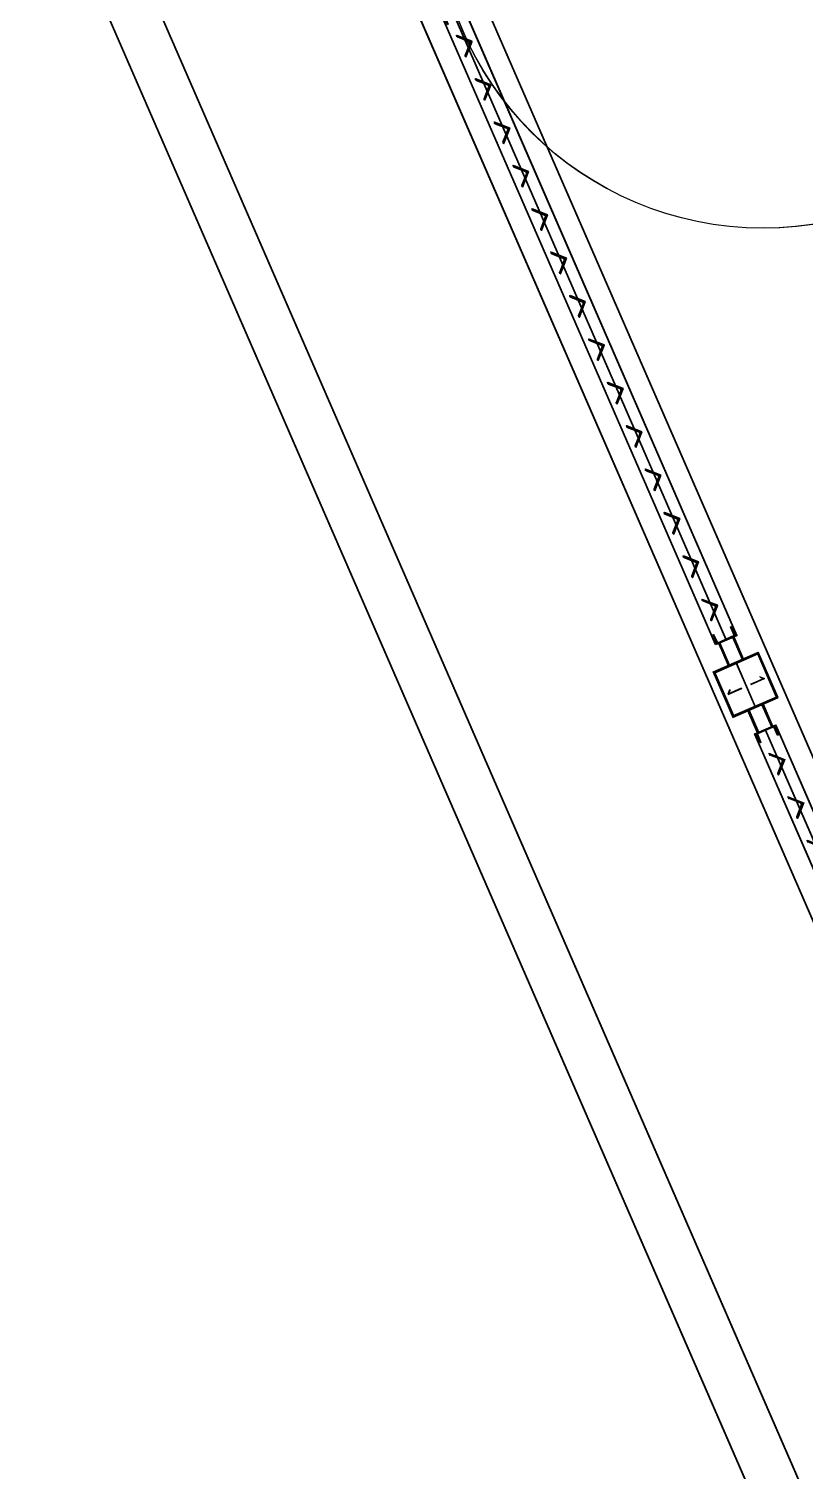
# Model space of a CAD drawing. Extents: x -15449 to 527173, y -170839 to 146543.
# Drawn here: x 15563.67 to 15564.468, y 7792.782 to 7794.267 of the extents above; entities that cross this region are included whole.
import ezdxf

# ---------------------------------------------------------------- set-up
doc = ezdxf.new("R2010")
doc.units = 0
doc.header["$LTSCALE"] = 8
doc.linetypes.add('X-F10A-LAY-S0-00-ASITE-001_EXTG_ROOF$0$HIDDEN', pattern=[9.525, 6.35, -3.175])
doc.layers.get('0').update_dxf_attribs({"color": 1, "linetype": 'CONTINUOUS'})
for name, color, linetype, lineweight in [('G-IMPT', 7, 'CONTINUOUS', 30), ('Micron SGP Titleblock CAD template EDI$0$G-ANNO-TTLB', 7, 'CONTINUOUS', 30), ('X-F10A-LAY-S0-00-ASITE-001_EXTG_ROOF$0$A-_ROAD----_E', 9, 'CONTINUOUS', 20)]:
    doc.layers.add(name, color=color, linetype=linetype, lineweight=lineweight)
doc.layers.add('X-F10A-LAY-S0-00-ASITE-001_EXTG_ROOF$0$A-SITEWALL', color=2, linetype='CONTINUOUS')

# ---------------------------------------------------------------- blocks, each defined once
blk = doc.blocks.new('X-F10A-LAY-S0-00-ASITE-001_EXTG_ROOF$0$A$C78AF71B9')
at = {"layer": 'X-F10A-LAY-S0-00-ASITE-001_EXTG_ROOF$0$A-SITEWALL', "color": 8}
for p, q in [((75, 0, 3509.1), (0, 0)), ((75, 0), (0, 0)), ((2175, 0, 3509.1), (2250, 0, 0)), ((2175, 0), (2250, 0)), ((75, -25, 3509.1), (2175, -25, -1754.5)), ((75, -25), (2175, -25)), ((75, -50, 3509.1), (0, -50)), ((75, -50), (0, -50)), ((2175, -50, 3509.1), (2250, -50, 0)), ((2175, -50), (2250, -50))]:
    blk.add_line(p, q, dxfattribs=at)
at = {"layer": 'X-F10A-LAY-S0-00-ASITE-001_EXTG_ROOF$0$A-SITEWALL', "color": 252, "linetype": 'X-F10A-LAY-S0-00-ASITE-001_EXTG_ROOF$0$HIDDEN'}
for p, q in [((75, -3, 3509.1), (0, -3)), ((75, -3), (0, -3)), ((2175, -3, 3509.1), (2250, -3)), ((2175, -3), (2250, -3)), ((75, -47, 3509.1), (0, -47)), ((75, -47), (0, -47)), ((2175, -47, 3509.1), (2250, -47)), ((2175, -47), (2250, -47))]:
    blk.add_line(p, q, dxfattribs=at)
at = {"layer": 'X-F10A-LAY-S0-00-ASITE-001_EXTG_ROOF$0$A-SITEWALL', "color": 8, "elevation": -1754.5}
blk.add_lwpolyline([(2175, 10.4), (75, 10.4), (75, -60.4), (2175, -60.4)], close=True, dxfattribs=at)
at = {"layer": 'X-F10A-LAY-S0-00-ASITE-001_EXTG_ROOF$0$A-SITEWALL', "color": 8}
blk.add_lwpolyline([(2175, 10.4), (75, 10.4), (75, -60.4), (2175, -60.4)], close=True, dxfattribs=at)
at = {"layer": 'X-F10A-LAY-S0-00-ASITE-001_EXTG_ROOF$0$A-SITEWALL', "color": 8, "linetype": 'X-F10A-LAY-S0-00-ASITE-001_EXTG_ROOF$0$HIDDEN', "ltscale": 0.1, "elevation": -1754.5}
for points in [[(77.6, -55, -0.414214), (75, -52.4), (75, 2.4, -0.414214), (77.6, 5), (105, 5), (105, 3.4), (77.6, 3.4, 0.414214), (76.6, 2.4), (76.6, -52.4, 0.414214), (77.6, -53.4), (105, -53.4), (105, -55)], [(2172.4, -55, 0.414214), (2175, -52.4), (2175, 2.4, 0.414214), (2172.4, 5), (2145, 5), (2145, 3.4), (2172.4, 3.4, -0.414214), (2173.4, 2.4), (2173.4, -52.4, -0.414214), (2172.4, -53.4), (2145, -53.4), (2145, -55)], [(177.6, -16), (151, -42.5, -0.414214), (147.6, -42.5), (147.1, -42.1), (182.5, -6.8), (217.9, -42.1), (217.4, -42.5, -0.414214), (214, -42.5), (187.4, -16, 0.414214)], [(322.6, -16), (296, -42.5, -0.414214), (292.6, -42.5), (292.1, -42.1), (327.5, -6.8), (362.9, -42.1), (362.4, -42.5, -0.414214), (359, -42.5), (332.4, -16, 0.414214)], [(467.6, -16), (441, -42.5, -0.414214), (437.6, -42.5), (437.1, -42.1), (472.5, -6.8), (507.9, -42.1), (507.4, -42.5, -0.414214), (504, -42.5), (477.4, -16, 0.414214)], [(612.6, -16), (586, -42.5, -0.414214), (582.6, -42.5), (582.1, -42.1), (617.5, -6.8), (652.9, -42.1), (652.4, -42.5, -0.414214), (649, -42.5), (622.4, -16, 0.414214)], [(757.6, -16), (731, -42.5, -0.414214), (727.6, -42.5), (727.1, -42.1), (762.5, -6.8), (797.9, -42.1), (797.4, -42.5, -0.414214), (794, -42.5), (767.4, -16, 0.414214)], [(902.6, -16), (876, -42.5, -0.414214), (872.6, -42.5), (872.1, -42.1), (907.5, -6.8), (942.9, -42.1), (942.4, -42.5, -0.414214), (939, -42.5), (912.4, -16, 0.414214)], [(1047.6, -16), (1021, -42.5, -0.414214), (1017.6, -42.5), (1017.1, -42.1), (1052.5, -6.8), (1087.9, -42.1), (1087.4, -42.5, -0.414214), (1084, -42.5), (1057.4, -16, 0.414214)], [(1192.6, -16), (1166, -42.5, -0.414214), (1162.6, -42.5), (1162.1, -42.1), (1197.5, -6.8), (1232.9, -42.1), (1232.4, -42.5, -0.414214), (1229, -42.5), (1202.4, -16, 0.414214)], [(1337.6, -16), (1311, -42.5, -0.414214), (1307.6, -42.5), (1307.1, -42.1), (1342.5, -6.8), (1377.9, -42.1), (1377.4, -42.5, -0.414214), (1374, -42.5), (1347.4, -16, 0.414214)], [(1482.6, -16), (1456, -42.5, -0.414214), (1452.6, -42.5), (1452.1, -42.1), (1487.5, -6.8), (1522.9, -42.1), (1522.4, -42.5, -0.414214), (1519, -42.5), (1492.4, -16, 0.414214)], [(1627.6, -16), (1601, -42.5, -0.414214), (1597.6, -42.5), (1597.1, -42.1), (1632.5, -6.8), (1667.9, -42.1), (1667.4, -42.5, -0.414214), (1664, -42.5), (1637.4, -16, 0.414214)], [(1772.6, -16), (1746, -42.5, -0.414214), (1742.6, -42.5), (1742.1, -42.1), (1777.5, -6.8), (1812.9, -42.1), (1812.4, -42.5, -0.414214), (1809, -42.5), (1782.4, -16, 0.414214)], [(1917.6, -16), (1891, -42.5, -0.414214), (1887.6, -42.5), (1887.1, -42.1), (1922.5, -6.8), (1957.9, -42.1), (1957.4, -42.5, -0.414214), (1954, -42.5), (1927.4, -16, 0.414214)], [(2062.6, -16), (2036, -42.5, -0.414214), (2032.6, -42.5), (2032.1, -42.1), (2067.5, -6.8), (2102.9, -42.1), (2102.4, -42.5, -0.414214), (2099, -42.5), (2072.4, -16, 0.414214)]]:
    blk.add_lwpolyline(points, format="xyb", close=True, dxfattribs=at)
at = {"layer": 'X-F10A-LAY-S0-00-ASITE-001_EXTG_ROOF$0$A-SITEWALL', "color": 8, "linetype": 'X-F10A-LAY-S0-00-ASITE-001_EXTG_ROOF$0$HIDDEN', "ltscale": 0.1}
for points in [[(77.6, -55, -0.414214), (75, -52.4), (75, 2.4, -0.414214), (77.6, 5), (105, 5), (105, 3.4), (77.6, 3.4, 0.414214), (76.6, 2.4), (76.6, -52.4, 0.414214), (77.6, -53.4), (105, -53.4), (105, -55)], [(2172.4, -55, 0.414214), (2175, -52.4), (2175, 2.4, 0.414214), (2172.4, 5), (2145, 5), (2145, 3.4), (2172.4, 3.4, -0.414214), (2173.4, 2.4), (2173.4, -52.4, -0.414214), (2172.4, -53.4), (2145, -53.4), (2145, -55)], [(177.6, -16), (151, -42.5, -0.414214), (147.6, -42.5), (147.1, -42.1), (182.5, -6.8), (217.9, -42.1), (217.4, -42.5, -0.414214), (214, -42.5), (187.4, -16, 0.414214)], [(322.6, -16), (296, -42.5, -0.414214), (292.6, -42.5), (292.1, -42.1), (327.5, -6.8), (362.9, -42.1), (362.4, -42.5, -0.414214), (359, -42.5), (332.4, -16, 0.414214)], [(467.6, -16), (441, -42.5, -0.414214), (437.6, -42.5), (437.1, -42.1), (472.5, -6.8), (507.9, -42.1), (507.4, -42.5, -0.414214), (504, -42.5), (477.4, -16, 0.414214)], [(612.6, -16), (586, -42.5, -0.414214), (582.6, -42.5), (582.1, -42.1), (617.5, -6.8), (652.9, -42.1), (652.4, -42.5, -0.414214), (649, -42.5), (622.4, -16, 0.414214)], [(757.6, -16), (731, -42.5, -0.414214), (727.6, -42.5), (727.1, -42.1), (762.5, -6.8), (797.9, -42.1), (797.4, -42.5, -0.414214), (794, -42.5), (767.4, -16, 0.414214)], [(902.6, -16), (876, -42.5, -0.414214), (872.6, -42.5), (872.1, -42.1), (907.5, -6.8), (942.9, -42.1), (942.4, -42.5, -0.414214), (939, -42.5), (912.4, -16, 0.414214)], [(1047.6, -16), (1021, -42.5, -0.414214), (1017.6, -42.5), (1017.1, -42.1), (1052.5, -6.8), (1087.9, -42.1), (1087.4, -42.5, -0.414214), (1084, -42.5), (1057.4, -16, 0.414214)], [(1192.6, -16), (1166, -42.5, -0.414214), (1162.6, -42.5), (1162.1, -42.1), (1197.5, -6.8), (1232.9, -42.1), (1232.4, -42.5, -0.414214), (1229, -42.5), (1202.4, -16, 0.414214)], [(1337.6, -16), (1311, -42.5, -0.414214), (1307.6, -42.5), (1307.1, -42.1), (1342.5, -6.8), (1377.9, -42.1), (1377.4, -42.5, -0.414214), (1374, -42.5), (1347.4, -16, 0.414214)], [(1482.6, -16), (1456, -42.5, -0.414214), (1452.6, -42.5), (1452.1, -42.1), (1487.5, -6.8), (1522.9, -42.1), (1522.4, -42.5, -0.414214), (1519, -42.5), (1492.4, -16, 0.414214)], [(1627.6, -16), (1601, -42.5, -0.414214), (1597.6, -42.5), (1597.1, -42.1), (1632.5, -6.8), (1667.9, -42.1), (1667.4, -42.5, -0.414214), (1664, -42.5), (1637.4, -16, 0.414214)], [(1772.6, -16), (1746, -42.5, -0.414214), (1742.6, -42.5), (1742.1, -42.1), (1777.5, -6.8), (1812.9, -42.1), (1812.4, -42.5, -0.414214), (1809, -42.5), (1782.4, -16, 0.414214)], [(1917.6, -16), (1891, -42.5, -0.414214), (1887.6, -42.5), (1887.1, -42.1), (1922.5, -6.8), (1957.9, -42.1), (1957.4, -42.5, -0.414214), (1954, -42.5), (1927.4, -16, 0.414214)]]:
    blk.add_lwpolyline(points, format="xyb", close=True, dxfattribs=at)
blk = doc.blocks.new('X-F10A-LAY-S0-00-ASITE-001_EXTG_ROOF$0$A$C66804EB2')
at = {"layer": 'X-F10A-LAY-S0-00-ASITE-001_EXTG_ROOF$0$A-SITEWALL', "color": 8}
blk.add_line((-150, 75), (0, 75), dxfattribs=at)
blk.add_lwpolyline([(0, 0), (0, 150), (-150, 150), (-150, 0)], close=True, dxfattribs=at)
at = {"layer": 'X-F10A-LAY-S0-00-ASITE-001_EXTG_ROOF$0$A-SITEWALL', "color": 8, "linetype": 'X-F10A-LAY-S0-00-ASITE-001_EXTG_ROOF$0$HIDDEN', "ltscale": 0.2}
blk.add_lwpolyline([(-3, 3), (-3, 147), (-147, 147), (-147, 3)], close=True, dxfattribs=at)
at = {"layer": 'X-F10A-LAY-S0-00-ASITE-001_EXTG_ROOF$0$A-SITEWALL', "color": 8}
for points in [[(-80, 125), (-70, 135), (-70, 90)], [(-80, 25), (-70, 15), (-70, 60)]]:
    blk.add_lwpolyline(points, dxfattribs=at)
blk = doc.blocks.new('X-F10A-LAY-S0-00-ASITE-001_EXTG_ROOF$0$A$C2F7C21E3')
at = {"layer": 'X-F10A-LAY-S0-00-ASITE-001_EXTG_ROOF$0$A-SITEWALL', "color": 8}
for name, p in [('X-F10A-LAY-S0-00-ASITE-001_EXTG_ROOF$0$A$C66804EB2', (-4575, -100)), ('X-F10A-LAY-S0-00-ASITE-001_EXTG_ROOF$0$A$C78AF71B9', (-4575, 0))]:
    blk.add_blockref(name, p, dxfattribs=at)
at = {"layer": 'X-F10A-LAY-S0-00-ASITE-001_EXTG_ROOF$0$A-SITEWALL', "color": 8, "xscale": -1}
blk.add_blockref('X-F10A-LAY-S0-00-ASITE-001_EXTG_ROOF$0$A$C78AF71B9', (-4725, 0), dxfattribs=at)
blk = doc.blocks.new('A$Cf1db08be')
at = {"layer": 'G-IMPT'}
for p, q in [((87.8026, 23.6579), (94.3334, 8.6439)), ((94.3334, 8.6439), (87.8026, 23.6579)), ((87.7564, 23.6378), (94.3334, 8.5177)), ((94.3334, 8.5177), (87.7564, 23.6378)), ((87.7564, 23.6378), (94.3334, 8.5176)), ((91.7374, 15.3898), (92.9889, 12.5127)), ((91.6758, 15.363), (92.9273, 12.4859)), ((92.0417, 14.636), (92.3232, 13.9888)), ((92.0417, 14.636), (92.3232, 13.9888)), ((92.3014, 13.9794), (92.0199, 14.6265)), ((92.3014, 13.9794), (92.0199, 14.6265)), ((92.3123, 13.9841), (92.0308, 14.6313)), ((92.3123, 13.9841), (92.0308, 14.6313)), ((92.0352, 14.6067), (92.0351, 14.6065)), ((92.0508, 14.6006), (92.0352, 14.6067)), ((92.0355, 14.6055), (92.0473, 14.6009)), ((92.0486, 14.5978), (92.044, 14.5861)), ((92.0446, 14.5849), (92.0508, 14.6006)), ((92.0444, 14.585), (92.0446, 14.5849)), ((92.0546, 14.562), (92.0545, 14.5619)), ((92.0546, 14.562), (92.0545, 14.5619)), ((92.0702, 14.5559), (92.0546, 14.562)), ((92.0702, 14.5559), (92.0546, 14.562)), ((92.055, 14.5608), (92.0667, 14.5562)), ((92.055, 14.5608), (92.0667, 14.5562)), ((92.0681, 14.5531), (92.0634, 14.5414)), ((92.0681, 14.5531), (92.0634, 14.5414)), ((92.0641, 14.5403), (92.0702, 14.5559)), ((92.0641, 14.5403), (92.0702, 14.5559)), ((92.0639, 14.5403), (92.0641, 14.5403)), ((92.0639, 14.5403), (92.0641, 14.5403)), ((92.0897, 14.5112), (92.074, 14.5174)), ((92.074, 14.5174), (92.074, 14.5172)), ((92.0897, 14.5112), (92.074, 14.5174)), ((92.074, 14.5174), (92.074, 14.5172)), ((92.0744, 14.5161), (92.0862, 14.5115)), ((92.0744, 14.5161), (92.0862, 14.5115)), ((92.0875, 14.5084), (92.0829, 14.4967)), ((92.0875, 14.5084), (92.0829, 14.4967)), ((92.0835, 14.4956), (92.0897, 14.5112)), ((92.0835, 14.4956), (92.0897, 14.5112)), ((92.0833, 14.4956), (92.0835, 14.4956)), ((92.0833, 14.4956), (92.0835, 14.4956)), ((92.0935, 14.4727), (92.0934, 14.4725)), ((92.0935, 14.4727), (92.0934, 14.4725)), ((92.1091, 14.4665), (92.0935, 14.4727)), ((92.1091, 14.4665), (92.0935, 14.4727)), ((92.0938, 14.4714), (92.1056, 14.4668)), ((92.0938, 14.4714), (92.1056, 14.4668)), ((92.1069, 14.4638), (92.1023, 14.452)), ((92.1069, 14.4638), (92.1023, 14.452)), ((92.1029, 14.4509), (92.1091, 14.4665)), ((92.1029, 14.4509), (92.1091, 14.4665)), ((92.1028, 14.451), (92.1029, 14.4509)), ((92.1028, 14.451), (92.1029, 14.4509)), ((92.1129, 14.428), (92.1128, 14.4278)), ((92.1129, 14.428), (92.1128, 14.4278)), ((92.1285, 14.4218), (92.1129, 14.428)), ((92.1285, 14.4218), (92.1129, 14.428)), ((92.1133, 14.4268), (92.125, 14.4221)), ((92.1133, 14.4268), (92.125, 14.4221)), ((92.1264, 14.4191), (92.1217, 14.4073)), ((92.1264, 14.4191), (92.1217, 14.4073)), ((92.1224, 14.4062), (92.1285, 14.4218)), ((92.1224, 14.4062), (92.1285, 14.4218)), ((92.1222, 14.4063), (92.1224, 14.4062)), ((92.1222, 14.4063), (92.1224, 14.4062)), ((92.148, 14.3771), (92.1323, 14.3833)), ((92.1323, 14.3833), (92.1323, 14.3831)), ((92.148, 14.3771), (92.1323, 14.3833)), ((92.1323, 14.3833), (92.1323, 14.3831)), ((92.1327, 14.3821), (92.1445, 14.3774)), ((92.1327, 14.3821), (92.1445, 14.3774)), ((92.1458, 14.3744), (92.1412, 14.3626)), ((92.1458, 14.3744), (92.1412, 14.3626)), ((92.1418, 14.3615), (92.148, 14.3771)), ((92.1418, 14.3615), (92.148, 14.3771)), ((92.1416, 14.3616), (92.1418, 14.3615)), ((92.1416, 14.3616), (92.1418, 14.3615)), ((92.1518, 14.3386), (92.1517, 14.3384)), ((92.1518, 14.3386), (92.1517, 14.3384)), ((92.1674, 14.3325), (92.1518, 14.3386)), ((92.1674, 14.3325), (92.1518, 14.3386)), ((92.1522, 14.3374), (92.1639, 14.3328)), ((92.1522, 14.3374), (92.1639, 14.3328)), ((92.1652, 14.3297), (92.1606, 14.3179)), ((92.1652, 14.3297), (92.1606, 14.3179)), ((92.1613, 14.3168), (92.1674, 14.3325)), ((92.1613, 14.3168), (92.1674, 14.3325)), ((92.1611, 14.3169), (92.1613, 14.3168)), ((92.1611, 14.3169), (92.1613, 14.3168)), ((92.1712, 14.2939), (92.1711, 14.2937)), ((92.1712, 14.2939), (92.1711, 14.2937)), ((92.1868, 14.2878), (92.1712, 14.2939)), ((92.1868, 14.2878), (92.1712, 14.2939)), ((92.1716, 14.2927), (92.1833, 14.2881)), ((92.1716, 14.2927), (92.1833, 14.2881)), ((92.1847, 14.285), (92.18, 14.2733)), ((92.1847, 14.285), (92.18, 14.2733)), ((92.1807, 14.2721), (92.1868, 14.2878)), ((92.1807, 14.2721), (92.1868, 14.2878)), ((92.1805, 14.2722), (92.1807, 14.2721)), ((92.1805, 14.2722), (92.1807, 14.2721)), ((92.2063, 14.2431), (92.1906, 14.2492)), ((92.1906, 14.2492), (92.1906, 14.2491)), ((92.2063, 14.2431), (92.1906, 14.2492)), ((92.1906, 14.2492), (92.1906, 14.2491)), ((92.191, 14.248), (92.2028, 14.2434)), ((92.191, 14.248), (92.2028, 14.2434)), ((92.2041, 14.2403), (92.1995, 14.2286)), ((92.2041, 14.2403), (92.1995, 14.2286)), ((92.2001, 14.2275), (92.2063, 14.2431)), ((92.2001, 14.2275), (92.2063, 14.2431)), ((92.1999, 14.2275), (92.2001, 14.2275)), ((92.1999, 14.2275), (92.2001, 14.2275)), ((92.2101, 14.2046), (92.21, 14.2044)), ((92.2101, 14.2046), (92.21, 14.2044)), ((92.2257, 14.1984), (92.2101, 14.2046)), ((92.2257, 14.1984), (92.2101, 14.2046)), ((92.2105, 14.2033), (92.2222, 14.1987)), ((92.2105, 14.2033), (92.2222, 14.1987)), ((92.2236, 14.1957), (92.2189, 14.1839)), ((92.2236, 14.1957), (92.2189, 14.1839)), ((92.2196, 14.1828), (92.2257, 14.1984)), ((92.2196, 14.1828), (92.2257, 14.1984)), ((92.2194, 14.1828), (92.2196, 14.1828)), ((92.2194, 14.1828), (92.2196, 14.1828)), ((92.2295, 14.1599), (92.2294, 14.1597)), ((92.2295, 14.1599), (92.2294, 14.1597)), ((92.2452, 14.1537), (92.2295, 14.1599)), ((92.2452, 14.1537), (92.2295, 14.1599)), ((92.2299, 14.1586), (92.2417, 14.154)), ((92.2299, 14.1586), (92.2417, 14.154)), ((92.243, 14.151), (92.2384, 14.1392)), ((92.243, 14.151), (92.2384, 14.1392)), ((92.239, 14.1381), (92.2452, 14.1537)), ((92.239, 14.1381), (92.2452, 14.1537)), ((92.2388, 14.1382), (92.239, 14.1381)), ((92.2388, 14.1382), (92.239, 14.1381)), ((92.249, 14.1152), (92.2489, 14.115)), ((92.249, 14.1152), (92.2489, 14.115)), ((92.2646, 14.109), (92.249, 14.1152)), ((92.2646, 14.109), (92.249, 14.1152)), ((92.2493, 14.114), (92.2611, 14.1093)), ((92.2493, 14.114), (92.2611, 14.1093)), ((92.2624, 14.1063), (92.2578, 14.0945)), ((92.2624, 14.1063), (92.2578, 14.0945)), ((92.2584, 14.0934), (92.2646, 14.109)), ((92.2584, 14.0934), (92.2646, 14.109)), ((92.2583, 14.0935), (92.2584, 14.0934)), ((92.2583, 14.0935), (92.2584, 14.0934)), ((92.2684, 14.0705), (92.2683, 14.0703)), ((92.2684, 14.0705), (92.2683, 14.0703)), ((92.284, 14.0644), (92.2684, 14.0705)), ((92.284, 14.0644), (92.2684, 14.0705)), ((92.2688, 14.0693), (92.2805, 14.0646)), ((92.2688, 14.0693), (92.2805, 14.0646)), ((92.2819, 14.0616), (92.2772, 14.0498)), ((92.2819, 14.0616), (92.2772, 14.0498)), ((92.2779, 14.0487), (92.284, 14.0644)), ((92.2779, 14.0487), (92.284, 14.0644)), ((92.2777, 14.0488), (92.2779, 14.0487)), ((92.2777, 14.0488), (92.2779, 14.0487)), ((92.3035, 14.0197), (92.2878, 14.0258)), ((92.2878, 14.0258), (92.2878, 14.0256)), ((92.3035, 14.0197), (92.2878, 14.0258)), ((92.2878, 14.0258), (92.2878, 14.0256)), ((92.2882, 14.0246), (92.3, 14.02)), ((92.2882, 14.0246), (92.3, 14.02)), ((92.3013, 14.0169), (92.2967, 14.0052)), ((92.3013, 14.0169), (92.2967, 14.0052)), ((92.2973, 14.004), (92.3035, 14.0197)), ((92.2973, 14.004), (92.3035, 14.0197)), ((92.2971, 14.0041), (92.2973, 14.004)), ((92.2971, 14.0041), (92.2973, 14.004)), ((92.3175, 13.9974), (92.317, 13.9971)), ((92.3175, 13.9974), (92.317, 13.9971)), ((92.317, 13.9971), (92.3207, 13.9887)), ((92.317, 13.9971), (92.3207, 13.9887)), ((92.3212, 13.9889), (92.3175, 13.9974)), ((92.3212, 13.9889), (92.3175, 13.9974)), ((92.2995, 13.9895), (92.299, 13.9893)), ((92.2995, 13.9895), (92.299, 13.9893)), ((92.299, 13.9893), (92.3027, 13.9809)), ((92.299, 13.9893), (92.3027, 13.9809)), ((92.3036, 13.9809), (92.2995, 13.9895)), ((92.3036, 13.9809), (92.2995, 13.9895)), ((92.3232, 13.9888), (92.3014, 13.9794)), ((92.3232, 13.9888), (92.3014, 13.9794)), ((92.3207, 13.9887), (92.3036, 13.9809)), ((92.3207, 13.9887), (92.3036, 13.9809)), ((92.3038, 13.9804), (92.3207, 13.9878)), ((92.3038, 13.9804), (92.3207, 13.9878)), ((92.3046, 13.9807), (92.3146, 13.9576)), ((92.3146, 13.9576), (92.3046, 13.9807)), ((92.3055, 13.9811), (92.3155, 13.958)), ((92.3155, 13.958), (92.3055, 13.9811)), ((92.319, 13.987), (92.3291, 13.9639)), ((92.3291, 13.9639), (92.319, 13.987)), ((92.32, 13.9874), (92.33, 13.9643)), ((92.33, 13.9643), (92.32, 13.9874)), ((92.3454, 13.971), (92.2992, 13.9509)), ((92.3449, 13.9697), (92.3005, 13.9504)), ((92.3642, 13.9253), (92.3449, 13.9697)), ((92.3655, 13.9248), (92.3454, 13.971)), ((92.2992, 13.9509), (92.3193, 13.9047)), ((92.3005, 13.9504), (92.3198, 13.906)), ((92.3223, 13.961), (92.3424, 13.9148)), ((92.3145, 13.9283), (92.3284, 13.9343)), ((92.3515, 13.9444), (92.3377, 13.9383)), ((92.3471, 13.9461), (92.3515, 13.9444)), ((92.3163, 13.9327), (92.3145, 13.9283)), ((92.3193, 13.9047), (92.3655, 13.9248)), ((92.3198, 13.906), (92.3642, 13.9253)), ((92.3448, 13.8883), (92.3347, 13.9114)), ((92.3347, 13.9114), (92.3448, 13.8883)), ((92.3457, 13.8887), (92.3356, 13.9118)), ((92.3356, 13.9118), (92.3457, 13.8887)), ((92.3593, 13.8946), (92.3492, 13.9177)), ((92.3492, 13.9177), (92.3593, 13.8946)), ((92.3602, 13.895), (92.3501, 13.9181)), ((92.3501, 13.9181), (92.3602, 13.895)), ((92.3634, 13.8964), (92.3416, 13.8869)), ((92.3634, 13.8964), (92.3416, 13.8869)), ((92.344, 13.888), (92.3609, 13.8953)), ((92.344, 13.888), (92.3609, 13.8953)), ((92.3616, 13.8946), (92.3442, 13.8875)), ((92.3616, 13.8946), (92.3442, 13.8875)), ((92.3525, 13.8916), (92.634, 13.2445)), ((92.3525, 13.8916), (92.634, 13.2445)), ((92.3652, 13.8862), (92.3616, 13.8946)), ((92.3652, 13.8862), (92.3616, 13.8946)), ((92.3621, 13.8949), (92.3657, 13.8864)), ((92.3621, 13.8949), (92.3657, 13.8864)), ((92.6449, 13.2492), (92.3634, 13.8964)), ((92.6449, 13.2492), (92.3634, 13.8964)), ((92.3416, 13.8869), (92.6231, 13.2397)), ((92.3416, 13.8869), (92.6231, 13.2397)), ((92.3472, 13.8784), (92.3436, 13.8868)), ((92.3472, 13.8784), (92.3436, 13.8868)), ((92.3442, 13.8875), (92.3477, 13.8786)), ((92.3442, 13.8875), (92.3477, 13.8786)), ((92.3477, 13.8786), (92.3472, 13.8784)), ((92.3477, 13.8786), (92.3472, 13.8784)), ((92.3657, 13.8864), (92.3652, 13.8862)), ((92.3657, 13.8864), (92.3652, 13.8862)), ((92.3568, 13.8669), (92.3569, 13.8671)), ((92.3568, 13.8669), (92.3569, 13.8671)), ((92.3569, 13.8671), (92.3725, 13.861)), ((92.3569, 13.8671), (92.3725, 13.861)), ((92.369, 13.8613), (92.3572, 13.8659)), ((92.369, 13.8613), (92.3572, 13.8659)), ((92.3725, 13.861), (92.3663, 13.8453)), ((92.3725, 13.861), (92.3663, 13.8453)), ((92.3657, 13.8464), (92.3703, 13.8582)), ((92.3657, 13.8464), (92.3703, 13.8582)), ((92.3663, 13.8453), (92.3662, 13.8454)), ((92.3663, 13.8453), (92.3662, 13.8454)), ((92.3762, 13.8222), (92.3763, 13.8224)), ((92.3762, 13.8222), (92.3763, 13.8224)), ((92.3763, 13.8224), (92.3919, 13.8163)), ((92.3763, 13.8224), (92.3919, 13.8163)), ((92.3884, 13.8166), (92.3767, 13.8212)), ((92.3884, 13.8166), (92.3767, 13.8212)), ((92.3919, 13.8163), (92.3858, 13.8006)), ((92.3919, 13.8163), (92.3858, 13.8006)), ((92.3851, 13.8018), (92.3898, 13.8135)), ((92.3851, 13.8018), (92.3898, 13.8135)), ((92.3858, 13.8006), (92.3856, 13.8007)), ((92.3858, 13.8006), (92.3856, 13.8007))]:
    blk.add_line(p, q, dxfattribs=at)
blk.add_circle((92.35, 14.7442), 0.3361, dxfattribs=at)
for centre, radius, start, end in [((92.0358, 14.6062), 0.000807, 158.5082, 248.5082), ((92.0464, 14.5987), 0.00235, 338.5082, 68.5082), ((92.0447, 14.5858), 0.000807, 158.5082, 248.5082), ((92.0553, 14.5616), 0.000807, 158.5082, 248.5082), ((92.0553, 14.5616), 0.000807, 158.5082, 248.5082), ((92.0659, 14.554), 0.00235, 338.5082, 68.5082), ((92.0659, 14.554), 0.00235, 338.5082, 68.5082), ((92.0642, 14.5411), 0.000807, 158.5082, 248.5082), ((92.0642, 14.5411), 0.000807, 158.5082, 248.5082), ((92.0747, 14.5169), 0.000807, 158.5082, 248.5082), ((92.0747, 14.5169), 0.000807, 158.5082, 248.5082), ((92.0853, 14.5093), 0.00235, 338.5082, 68.5082), ((92.0853, 14.5093), 0.00235, 338.5082, 68.5082), ((92.0836, 14.4964), 0.000807, 158.5082, 248.5082), ((92.0836, 14.4964), 0.000807, 158.5082, 248.5082), ((92.0941, 14.4722), 0.000807, 158.5082, 248.5082), ((92.0941, 14.4722), 0.000807, 158.5082, 248.5082), ((92.1047, 14.4646), 0.00235, 338.5082, 68.5082), ((92.1047, 14.4646), 0.00235, 338.5082, 68.5082), ((92.103, 14.4517), 0.000807, 158.5082, 248.5082), ((92.103, 14.4517), 0.000807, 158.5082, 248.5082), ((92.1136, 14.4275), 0.000807, 158.5082, 248.5082), ((92.1136, 14.4275), 0.000807, 158.5082, 248.5082), ((92.1242, 14.4199), 0.00235, 338.5082, 68.5082), ((92.1242, 14.4199), 0.00235, 338.5082, 68.5082), ((92.1225, 14.407), 0.000807, 158.5082, 248.5082), ((92.1225, 14.407), 0.000807, 158.5082, 248.5082), ((92.133, 14.3828), 0.000807, 158.5082, 248.5082), ((92.133, 14.3828), 0.000807, 158.5082, 248.5082), ((92.1436, 14.3753), 0.00235, 338.5082, 68.5082), ((92.1436, 14.3753), 0.00235, 338.5082, 68.5082), ((92.1419, 14.3623), 0.000807, 158.5082, 248.5082), ((92.1419, 14.3623), 0.000807, 158.5082, 248.5082), ((92.1525, 14.3381), 0.000807, 158.5082, 248.5082), ((92.1525, 14.3381), 0.000807, 158.5082, 248.5082), ((92.1631, 14.3306), 0.00235, 338.5082, 68.5082), ((92.1631, 14.3306), 0.00235, 338.5082, 68.5082), ((92.1614, 14.3177), 0.000807, 158.5082, 248.5082), ((92.1614, 14.3177), 0.000807, 158.5082, 248.5082), ((92.1719, 14.2935), 0.000807, 158.5082, 248.5082), ((92.1719, 14.2935), 0.000807, 158.5082, 248.5082), ((92.1825, 14.2859), 0.00235, 338.5082, 68.5082), ((92.1825, 14.2859), 0.00235, 338.5082, 68.5082), ((92.1808, 14.273), 0.000807, 158.5082, 248.5082), ((92.1808, 14.273), 0.000807, 158.5082, 248.5082), ((92.1913, 14.2488), 0.000807, 158.5082, 248.5082), ((92.1913, 14.2488), 0.000807, 158.5082, 248.5082), ((92.2019, 14.2412), 0.00235, 338.5082, 68.5082), ((92.2019, 14.2412), 0.00235, 338.5082, 68.5082), ((92.2002, 14.2283), 0.000807, 158.5082, 248.5082), ((92.2002, 14.2283), 0.000807, 158.5082, 248.5082), ((92.2108, 14.2041), 0.000807, 158.5082, 248.5082), ((92.2108, 14.2041), 0.000807, 158.5082, 248.5082), ((92.2214, 14.1965), 0.00235, 338.5082, 68.5082), ((92.2214, 14.1965), 0.00235, 338.5082, 68.5082), ((92.2197, 14.1836), 0.000807, 158.5082, 248.5082), ((92.2197, 14.1836), 0.000807, 158.5082, 248.5082), ((92.2302, 14.1594), 0.000807, 158.5082, 248.5082), ((92.2302, 14.1594), 0.000807, 158.5082, 248.5082), ((92.2408, 14.1518), 0.00235, 338.5082, 68.5082), ((92.2408, 14.1518), 0.00235, 338.5082, 68.5082), ((92.2391, 14.1389), 0.000807, 158.5082, 248.5082), ((92.2391, 14.1389), 0.000807, 158.5082, 248.5082), ((92.2496, 14.1147), 0.000807, 158.5082, 248.5082), ((92.2496, 14.1147), 0.000807, 158.5082, 248.5082), ((92.2602, 14.1071), 0.00235, 338.5082, 68.5082), ((92.2602, 14.1071), 0.00235, 338.5082, 68.5082), ((92.2585, 14.0942), 0.000807, 158.5082, 248.5082), ((92.2585, 14.0942), 0.000807, 158.5082, 248.5082), ((92.2691, 14.07), 0.000807, 158.5082, 248.5082), ((92.2691, 14.07), 0.000807, 158.5082, 248.5082), ((92.2797, 14.0625), 0.00235, 338.5082, 68.5082), ((92.2797, 14.0625), 0.00235, 338.5082, 68.5082), ((92.278, 14.0495), 0.000807, 158.5082, 248.5082), ((92.278, 14.0495), 0.000807, 158.5082, 248.5082), ((92.2885, 14.0253), 0.000807, 158.5082, 248.5082), ((92.2885, 14.0253), 0.000807, 158.5082, 248.5082), ((92.2991, 14.0178), 0.00235, 338.5082, 68.5082), ((92.2991, 14.0178), 0.00235, 338.5082, 68.5082), ((92.2974, 14.0049), 0.000807, 158.5082, 248.5082), ((92.2974, 14.0049), 0.000807, 158.5082, 248.5082), ((92.3035, 13.9812), 0.000874, 203.5082, 293.5082), ((92.3035, 13.9812), 0.000874, 203.5082, 293.5082), ((92.3035, 13.9812), 0.000336, 203.5082, 293.5082), ((92.3035, 13.9812), 0.000336, 203.5082, 293.5082), ((92.3204, 13.9886), 0.000336, 293.5082, 23.5082), ((92.3204, 13.9886), 0.000336, 293.5082, 23.5082), ((92.3204, 13.9886), 0.000874, 293.5082, 23.5082), ((92.3204, 13.9886), 0.000874, 293.5082, 23.5082), ((92.3613, 13.8945), 0.000874, 23.5082, 113.5082), ((92.3613, 13.8945), 0.000874, 23.5082, 113.5082), ((92.3613, 13.8945), 0.000336, 23.5082, 113.5082), ((92.3613, 13.8945), 0.000336, 23.5082, 113.5082), ((92.3444, 13.8872), 0.000874, 113.5082, 203.5082), ((92.3444, 13.8872), 0.000874, 113.5082, 203.5082), ((92.3444, 13.8872), 0.000336, 113.5082, 203.5082), ((92.3444, 13.8872), 0.000336, 113.5082, 203.5082), ((92.3575, 13.8666), 0.000807, 158.5082, 248.5082), ((92.3575, 13.8666), 0.000807, 158.5082, 248.5082), ((92.3681, 13.8591), 0.00235, 338.5082, 68.5082), ((92.3681, 13.8591), 0.00235, 338.5082, 68.5082), ((92.3665, 13.8462), 0.000807, 158.5082, 248.5082), ((92.3665, 13.8462), 0.000807, 158.5082, 248.5082), ((92.377, 13.8219), 0.000807, 158.5082, 248.5082), ((92.377, 13.8219), 0.000807, 158.5082, 248.5082), ((92.3876, 13.8144), 0.00235, 338.5082, 68.5082), ((92.3876, 13.8144), 0.00235, 338.5082, 68.5082), ((92.3859, 13.8015), 0.000807, 158.5082, 248.5082), ((92.3859, 13.8015), 0.000807, 158.5082, 248.5082)]:
    blk.add_arc(centre, radius, start, end, dxfattribs=at)
at = {"layer": 'X-F10A-LAY-S0-00-ASITE-001_EXTG_ROOF$0$A-_ROAD----_E'}
for p, q in [((87.8018, 23.6581), (94.3326, 8.6443)), ((94.3326, 8.6443), (87.8018, 23.6581)), ((94.3334, 8.6439), (87.8026, 23.6579)), ((87.7556, 23.638), (94.3326, 8.518)), ((94.3326, 8.518), (87.7557, 23.638)), ((87.7557, 23.638), (94.3326, 8.5179)), ((94.3334, 8.5177), (87.7564, 23.6378)), ((94.3334, 8.5176), (87.7564, 23.6378)), ((91.7366, 15.3901), (92.9881, 12.5131)), ((91.675, 15.3633), (92.9619, 12.4049)), ((92.0408, 14.6363), (92.3223, 13.9891)), ((92.3005, 13.9797), (92.019, 14.6268)), ((92.3114, 13.9844), (92.0299, 14.6316)), ((92.05, 14.6009), (92.0343, 14.607)), ((92.0343, 14.607), (92.0343, 14.6068)), ((92.0347, 14.6058), (92.0465, 14.6012)), ((92.0478, 14.5981), (92.0432, 14.5864)), ((92.0438, 14.5852), (92.05, 14.6009)), ((92.0436, 14.5853), (92.0438, 14.5852)), ((92.0538, 14.5623), (92.0537, 14.5622)), ((92.0694, 14.5562), (92.0538, 14.5623)), ((92.0542, 14.5611), (92.0659, 14.5565)), ((92.0672, 14.5534), (92.0626, 14.5417)), ((92.0633, 14.5406), (92.0694, 14.5562)), ((92.0631, 14.5406), (92.0633, 14.5406)), ((92.0732, 14.5177), (92.0731, 14.5175)), ((92.0888, 14.5115), (92.0732, 14.5177)), ((92.0736, 14.5164), (92.0853, 14.5118)), ((92.0867, 14.5087), (92.082, 14.497)), ((92.0827, 14.4959), (92.0888, 14.5115)), ((92.0825, 14.4959), (92.0827, 14.4959)), ((92.1083, 14.4668), (92.0926, 14.473)), ((92.0926, 14.473), (92.0926, 14.4728)), ((92.093, 14.4717), (92.1048, 14.4671)), ((92.1061, 14.4641), (92.1015, 14.4523)), ((92.1021, 14.4512), (92.1083, 14.4668)), ((92.1019, 14.4513), (92.1021, 14.4512)), ((92.1121, 14.4283), (92.112, 14.4281)), ((92.1277, 14.4221), (92.1121, 14.4283)), ((92.1125, 14.4271), (92.1242, 14.4224)), ((92.1255, 14.4194), (92.1209, 14.4076)), ((92.1216, 14.4065), (92.1277, 14.4221)), ((92.1214, 14.4066), (92.1216, 14.4065)), ((92.1315, 14.3836), (92.1314, 14.3834)), ((92.1472, 14.3775), (92.1315, 14.3836)), ((92.1319, 14.3824), (92.1437, 14.3777)), ((92.145, 14.3747), (92.1404, 14.3629)), ((92.141, 14.3618), (92.1472, 14.3775)), ((92.1408, 14.3619), (92.141, 14.3618)), ((92.151, 14.3389), (92.1509, 14.3387)), ((92.1666, 14.3328), (92.151, 14.3389)), ((92.1513, 14.3377), (92.1631, 14.3331)), ((92.1644, 14.33), (92.1598, 14.3183)), ((92.1604, 14.3171), (92.1666, 14.3328)), ((92.1602, 14.3172), (92.1604, 14.3171)), ((92.1704, 14.2942), (92.1703, 14.2941)), ((92.186, 14.2881), (92.1704, 14.2942)), ((92.1708, 14.293), (92.1825, 14.2884)), ((92.1839, 14.2853), (92.1792, 14.2736)), ((92.1799, 14.2724), (92.186, 14.2881)), ((92.1797, 14.2725), (92.1799, 14.2724)), ((92.2055, 14.2434), (92.1898, 14.2496)), ((92.1898, 14.2496), (92.1898, 14.2494)), ((92.1902, 14.2483), (92.202, 14.2437)), ((92.2033, 14.2406), (92.1987, 14.2289)), ((92.1993, 14.2278), (92.2055, 14.2434)), ((92.1991, 14.2278), (92.1993, 14.2278)), ((92.2093, 14.2049), (92.2092, 14.2047)), ((92.2249, 14.1987), (92.2093, 14.2049)), ((92.2096, 14.2036), (92.2214, 14.199)), ((92.2227, 14.196), (92.2181, 14.1842)), ((92.2187, 14.1831), (92.2249, 14.1987)), ((92.2186, 14.1832), (92.2187, 14.1831)), ((92.2287, 14.1602), (92.2286, 14.16)), ((92.2443, 14.154), (92.2287, 14.1602)), ((92.2291, 14.159), (92.2408, 14.1543)), ((92.2422, 14.1513), (92.2375, 14.1395)), ((92.2382, 14.1384), (92.2443, 14.154)), ((92.238, 14.1385), (92.2382, 14.1384)), ((92.2638, 14.1093), (92.2481, 14.1155)), ((92.2481, 14.1155), (92.2481, 14.1153)), ((92.2485, 14.1143), (92.2603, 14.1096)), ((92.2616, 14.1066), (92.257, 14.0948)), ((92.2576, 14.0937), (92.2638, 14.1093)), ((92.2574, 14.0938), (92.2576, 14.0937)), ((92.2676, 14.0708), (92.2675, 14.0706)), ((92.2832, 14.0647), (92.2676, 14.0708)), ((92.268, 14.0696), (92.2797, 14.065)), ((92.281, 14.0619), (92.2764, 14.0501)), ((92.2771, 14.049), (92.2832, 14.0647)), ((92.2769, 14.0491), (92.2771, 14.049)), ((92.287, 14.0261), (92.2869, 14.0259)), ((92.3027, 14.02), (92.287, 14.0261)), ((92.2874, 14.0249), (92.2992, 14.0203)), ((92.3005, 14.0172), (92.2959, 14.0055)), ((92.2965, 14.0043), (92.3027, 14.02)), ((92.2963, 14.0044), (92.2965, 14.0043)), ((92.3167, 13.9977), (92.3162, 13.9975)), ((92.3162, 13.9975), (92.3198, 13.989)), ((92.3203, 13.9892), (92.3167, 13.9977)), ((92.2987, 13.9898), (92.2982, 13.9896)), ((92.2982, 13.9896), (92.3018, 13.9812)), ((92.3028, 13.9812), (92.2987, 13.9898)), ((92.3223, 13.9891), (92.3005, 13.9797)), ((92.3198, 13.989), (92.3028, 13.9812)), ((92.303, 13.9807), (92.3199, 13.9881)), ((92.3037, 13.9811), (92.3138, 13.9579)), ((92.3138, 13.9579), (92.3037, 13.9811)), ((92.3047, 13.9815), (92.3147, 13.9583)), ((92.3147, 13.9583), (92.3047, 13.9815)), ((92.3182, 13.9874), (92.3283, 13.9642)), ((92.3283, 13.9642), (92.3182, 13.9874)), ((92.3191, 13.9878), (92.3292, 13.9646)), ((92.3292, 13.9646), (92.3191, 13.9878)), ((92.3446, 13.9713), (92.2984, 13.9512)), ((92.3441, 13.97), (92.2997, 13.9507)), ((92.3634, 13.9256), (92.3441, 13.97)), ((92.3647, 13.9251), (92.3446, 13.9713)), ((92.2984, 13.9512), (92.3185, 13.905)), ((92.2997, 13.9507), (92.319, 13.9063)), ((92.3215, 13.9613), (92.3416, 13.9151)), ((92.3137, 13.9286), (92.3276, 13.9346)), ((92.3507, 13.9447), (92.3368, 13.9386)), ((92.3463, 13.9464), (92.3507, 13.9447)), ((92.3155, 13.933), (92.3137, 13.9286)), ((92.3185, 13.905), (92.3647, 13.9251)), ((92.319, 13.9063), (92.3634, 13.9256)), ((92.3439, 13.8886), (92.3339, 13.9117)), ((92.3339, 13.9117), (92.3439, 13.8886)), ((92.3449, 13.889), (92.3348, 13.9121)), ((92.3348, 13.9121), (92.3449, 13.889)), ((92.3584, 13.8949), (92.3484, 13.918)), ((92.3484, 13.918), (92.3584, 13.8949)), ((92.3594, 13.8953), (92.3493, 13.9184)), ((92.3493, 13.9184), (92.3594, 13.8953)), ((92.3625, 13.8967), (92.3408, 13.8872)), ((92.3432, 13.8883), (92.3601, 13.8956)), ((92.3608, 13.895), (92.3434, 13.8878)), ((92.3517, 13.892), (92.6332, 13.2448)), ((92.3644, 13.8865), (92.3608, 13.895)), ((92.3612, 13.8952), (92.3649, 13.8867)), ((92.644, 13.2495), (92.3625, 13.8967)), ((92.3408, 13.8872), (92.6223, 13.2401)), ((92.3464, 13.8787), (92.3428, 13.8871)), ((92.3434, 13.8878), (92.3469, 13.8789)), ((92.3469, 13.8789), (92.3464, 13.8787)), ((92.3649, 13.8867), (92.3644, 13.8865)), ((92.356, 13.8672), (92.3561, 13.8674)), ((92.3561, 13.8674), (92.3717, 13.8613)), ((92.3682, 13.8616), (92.3564, 13.8662)), ((92.3717, 13.8613), (92.3655, 13.8456)), ((92.3649, 13.8468), (92.3695, 13.8585)), ((92.3655, 13.8456), (92.3653, 13.8457)), ((92.3754, 13.8226), (92.3755, 13.8227)), ((92.3755, 13.8227), (92.3911, 13.8166)), ((92.3876, 13.8169), (92.3759, 13.8215)), ((92.3911, 13.8166), (92.385, 13.801)), ((92.3843, 13.8021), (92.389, 13.8138)), ((92.385, 13.801), (92.3848, 13.801))]:
    blk.add_line(p, q, dxfattribs=at)
for centre in [(92.3492, 14.7445), (92.35, 14.7442)]:
    blk.add_circle(centre, 0.3361, dxfattribs=at)
for centre, radius, start, end in [((92.035, 14.6065), 0.000807, 158.5082, 248.5082), ((92.0456, 14.599), 0.00235, 338.5082, 68.5082), ((92.0439, 14.5861), 0.000807, 158.5082, 248.5082), ((92.0545, 14.5619), 0.000807, 158.5082, 248.5082), ((92.0651, 14.5543), 0.00235, 338.5082, 68.5082), ((92.0634, 14.5414), 0.000807, 158.5082, 248.5082), ((92.0739, 14.5172), 0.000807, 158.5082, 248.5082), ((92.0845, 14.5096), 0.00235, 338.5082, 68.5082), ((92.0828, 14.4967), 0.000807, 158.5082, 248.5082), ((92.0933, 14.4725), 0.000807, 158.5082, 248.5082), ((92.1039, 14.4649), 0.00235, 338.5082, 68.5082), ((92.1022, 14.452), 0.000807, 158.5082, 248.5082), ((92.1128, 14.4278), 0.000807, 158.5082, 248.5082), ((92.1234, 14.4202), 0.00235, 338.5082, 68.5082), ((92.1217, 14.4073), 0.000807, 158.5082, 248.5082), ((92.1322, 14.3831), 0.000807, 158.5082, 248.5082), ((92.1428, 14.3756), 0.00235, 338.5082, 68.5082), ((92.1411, 14.3626), 0.000807, 158.5082, 248.5082), ((92.1516, 14.3384), 0.000807, 158.5082, 248.5082), ((92.1622, 14.3309), 0.00235, 338.5082, 68.5082), ((92.1605, 14.318), 0.000807, 158.5082, 248.5082), ((92.1711, 14.2938), 0.000807, 158.5082, 248.5082), ((92.1817, 14.2862), 0.00235, 338.5082, 68.5082), ((92.18, 14.2733), 0.000807, 158.5082, 248.5082), ((92.1905, 14.2491), 0.000807, 158.5082, 248.5082), ((92.2011, 14.2415), 0.00235, 338.5082, 68.5082), ((92.1994, 14.2286), 0.000807, 158.5082, 248.5082), ((92.2099, 14.2044), 0.000807, 158.5082, 248.5082), ((92.2205, 14.1968), 0.00235, 338.5082, 68.5082), ((92.2189, 14.1839), 0.000807, 158.5082, 248.5082), ((92.2294, 14.1597), 0.000807, 158.5082, 248.5082), ((92.24, 14.1521), 0.00235, 338.5082, 68.5082), ((92.2383, 14.1392), 0.000807, 158.5082, 248.5082), ((92.2488, 14.115), 0.000807, 158.5082, 248.5082), ((92.2594, 14.1074), 0.00235, 338.5082, 68.5082), ((92.2577, 14.0945), 0.000807, 158.5082, 248.5082), ((92.2683, 14.0703), 0.000807, 158.5082, 248.5082), ((92.2789, 14.0628), 0.00235, 338.5082, 68.5082), ((92.2772, 14.0499), 0.000807, 158.5082, 248.5082), ((92.2877, 14.0256), 0.000807, 158.5082, 248.5082), ((92.2983, 14.0181), 0.00235, 338.5082, 68.5082), ((92.2966, 14.0052), 0.000807, 158.5082, 248.5082), ((92.3026, 13.9815), 0.000874, 203.5082, 293.5082), ((92.3026, 13.9815), 0.000336, 203.5082, 293.5082), ((92.3195, 13.9889), 0.000336, 293.5082, 23.5082), ((92.3195, 13.9889), 0.000874, 293.5082, 23.5082), ((92.3604, 13.8948), 0.000874, 23.5082, 113.5082), ((92.3604, 13.8948), 0.000336, 23.5082, 113.5082), ((92.3436, 13.8875), 0.000874, 113.5082, 203.5082), ((92.3436, 13.8875), 0.000336, 113.5082, 203.5082), ((92.3567, 13.8669), 0.000807, 158.5082, 248.5082), ((92.3673, 13.8594), 0.00235, 338.5082, 68.5082), ((92.3656, 13.8465), 0.000807, 158.5082, 248.5082), ((92.3762, 13.8223), 0.000807, 158.5082, 248.5082), ((92.3868, 13.8147), 0.00235, 338.5082, 68.5082), ((92.3851, 13.8018), 0.000807, 158.5082, 248.5082)]:
    blk.add_arc(centre, radius, start, end, dxfattribs=at)
at = {"layer": 'X-F10A-LAY-S0-00-ASITE-001_EXTG_ROOF$0$A-SITEWALL'}
for p, q in [((91.7372, 15.3894, -0.0065), (92.9887, 12.5123, -0.0065)), ((91.7374, 15.3898, -0.0065), (92.9889, 12.5127, -0.0065)), ((91.6755, 15.3626), (92.927, 12.4855)), ((91.6758, 15.363), (92.9273, 12.4859))]:
    blk.add_line(p, q, dxfattribs=at)
at = {"layer": 'X-F10A-LAY-S0-00-ASITE-001_EXTG_ROOF$0$A-SITEWALL', "xscale": 0.0003360627802949188, "yscale": 0.0003360627802949188, "zscale": 0.0003360627802949188, "rotation": 293.5081826664136}
for p in [(92.9631, 12.5078), (92.9634, 12.5082)]:
    blk.add_blockref('X-F10A-LAY-S0-00-ASITE-001_EXTG_ROOF$0$A$C2F7C21E3', p, dxfattribs=at)
blk = doc.blocks.new('Micron SGP Titleblock CAD template EDI$0$MU_SGP_ANTitleblock_A1_Type01_v1_1 - A1-419101-sample')
blk.add_blockref('A$Cf1db08be', (731.5833, 312.0548))
blk = doc.blocks.new('Micron SGP Titleblock CAD template EDI')
at = {"layer": 'Micron SGP Titleblock CAD template EDI$0$G-ANNO-TTLB'}
blk.add_blockref('Micron SGP Titleblock CAD template EDI$0$MU_SGP_ANTitleblock_A1_Type01_v1_1 - A1-419101-sample', (-3.846, 118.8541), dxfattribs=at)

msp = doc.modelspace()

# ---------------------------------------------------------------- block references
msp.add_blockref('Micron SGP Titleblock CAD template EDI', (14744.3378, 7348.7447))

doc.saveas('drawing.dxf')
